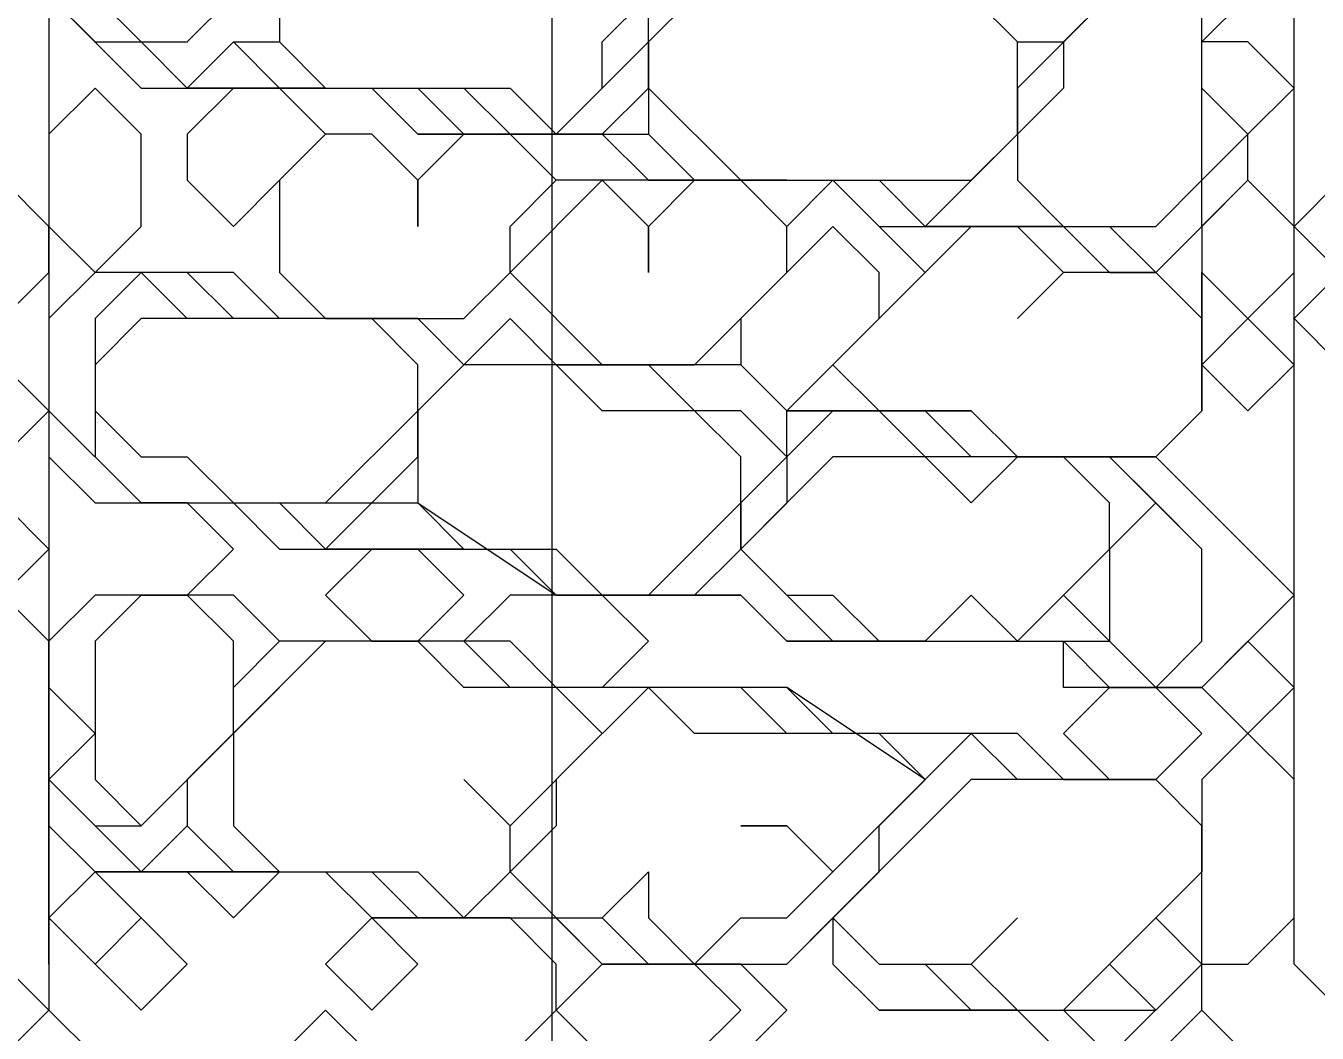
# Model space of a CAD drawing. Extents: x 46 to 224, y 52 to 151.
# Drawn here: x 163.21 to 179.87, y 86.04 to 99.05 of the extents above; entities that cross this region are included whole.
import ezdxf

# ---------------------------------------------------------------- set-up
doc = ezdxf.new("R2010")
doc.units = 0
doc.layers.add('OUTLINE', color=1, linetype='CONTINUOUS')

msp = doc.modelspace()

# ---------------------------------------------------------------- linework, layer by layer
for p, q in [((179.577, 86.9326), (179.577, 129.7897)), ((179.577, 86.9326), (179.577, 129.7897)), ((163.5056, 104.7897), (163.5056, 86.9326)), ((163.5056, 104.7897), (163.5056, 86.9326)), ((163.5056, 103.004), (163.5056, 86.3373)), ((166.4818, 100.623), (166.4818, 98.8373)), ((165.2913, 98.8373), (166.4818, 100.0278)), ((165.2913, 98.8373), (166.4818, 100.0278)), ((166.4818, 100.0278), (166.4818, 98.8373)), ((170.6484, 98.8373), (171.8389, 100.0278)), ((177.7913, 100.0278), (176.0056, 98.2421)), ((177.7913, 100.0278), (176.6008, 98.8373)), ((178.3865, 96.4564), (178.3865, 100.0278)), ((178.3865, 97.0516), (178.3865, 100.0278)), ((163.5056, 99.4326), (164.1008, 98.8373)), ((163.5056, 99.4326), (164.696, 98.2421)), ((163.5056, 99.4326), (164.1008, 98.8373)), ((163.5056, 99.4326), (164.696, 98.2421)), ((164.1008, 99.4326), (164.696, 98.8373)), ((164.1008, 99.4326), (164.696, 98.8373)), ((171.2437, 98.8373), (171.2437, 99.4326)), ((171.8389, 99.4326), (171.2437, 98.8373)), ((171.8389, 99.4326), (171.2437, 98.8373)), ((176.0056, 98.8373), (175.4103, 99.4326)), ((175.4103, 99.4326), (176.0056, 98.8373)), ((176.0056, 98.2421), (177.196, 99.4326)), ((176.6008, 98.8373), (177.196, 99.4326)), ((178.3865, 98.8373), (178.9818, 99.4326)), ((178.3865, 98.8373), (178.9818, 99.4326)), ((178.3865, 98.8373), (178.3865, 99.4326)), ((178.3865, 98.8373), (178.3865, 99.4326)), ((178.3865, 98.8373), (178.9818, 99.4326)), ((164.1008, 98.8373), (164.696, 98.8373)), ((164.1008, 98.8373), (164.696, 98.8373)), ((164.696, 98.8373), (165.2913, 98.2421)), ((164.696, 98.8373), (165.2913, 98.2421)), ((164.696, 98.8373), (165.2913, 98.8373)), ((164.696, 98.8373), (165.2913, 98.8373)), ((165.2913, 98.2421), (165.8865, 98.8373)), ((165.2913, 98.2421), (165.8865, 98.8373)), ((165.2913, 98.2421), (165.8865, 98.8373)), ((165.2913, 98.2421), (165.8865, 98.8373)), ((165.8865, 98.8373), (166.4818, 98.2421)), ((165.8865, 98.8373), (166.4818, 98.2421)), ((165.8865, 98.8373), (166.4818, 98.8373)), ((165.8865, 98.8373), (166.4818, 98.2421)), ((166.4818, 98.8373), (167.077, 98.2421)), ((166.4818, 98.8373), (167.077, 98.2421)), ((166.4818, 98.8373), (167.077, 98.2421)), ((170.0532, 97.6468), (171.2437, 98.8373)), ((170.6484, 98.2421), (170.6484, 98.8373)), ((171.2437, 98.2421), (171.2437, 98.8373)), ((171.2437, 98.8373), (171.2437, 97.6468)), ((171.2437, 98.8373), (171.2437, 98.2421)), ((171.2437, 98.8373), (171.2437, 98.2421)), ((176.0056, 97.6468), (176.0056, 98.8373)), ((176.0056, 98.8373), (176.6008, 98.8373)), ((176.6008, 98.8373), (176.6008, 98.2421)), ((178.9818, 98.8373), (178.3865, 98.8373)), ((178.3865, 98.2421), (178.3865, 98.8373)), ((178.3865, 97.0516), (178.3865, 98.8373)), ((178.3865, 97.0516), (178.3865, 98.8373)), ((178.3865, 98.2421), (178.3865, 98.8373)), ((179.577, 98.2421), (178.9818, 98.8373)), ((164.1008, 98.2421), (163.5056, 97.6468)), ((164.1008, 98.2421), (163.5056, 97.6468)), ((164.696, 97.6468), (164.1008, 98.2421)), ((164.696, 97.6468), (164.1008, 98.2421)), ((164.696, 98.2421), (165.2913, 98.2421)), ((164.696, 98.2421), (165.2913, 98.2421)), ((165.2913, 98.2421), (166.4818, 98.2421)), ((165.8865, 98.2421), (165.2913, 98.2421)), ((165.2913, 98.2421), (167.077, 98.2421)), ((165.8865, 98.2421), (165.2913, 98.2421)), ((165.8865, 98.2421), (165.2913, 97.6468)), ((165.8865, 98.2421), (165.2913, 97.6468)), ((166.4818, 98.2421), (165.8865, 98.2421)), ((167.077, 98.2421), (165.8865, 98.2421)), ((166.4818, 98.2421), (165.8865, 98.2421)), ((166.4818, 98.2421), (165.8865, 98.2421)), ((166.4818, 98.2421), (168.2675, 98.2421)), ((166.4818, 98.2421), (167.6722, 98.2421)), ((167.077, 97.6468), (166.4818, 98.2421)), ((166.4818, 98.2421), (167.6722, 98.2421)), ((167.077, 97.6468), (166.4818, 98.2421)), ((167.077, 98.2421), (168.2675, 98.2421)), ((167.077, 98.2421), (168.8627, 98.2421)), ((167.077, 98.2421), (169.4579, 98.2421)), ((167.6722, 98.2421), (168.2675, 97.6468)), ((167.6722, 98.2421), (168.2675, 97.6468)), ((168.2675, 98.2421), (168.8627, 97.6468)), ((168.2675, 98.2421), (168.8627, 97.6468)), ((168.8627, 98.2421), (169.4579, 97.6468)), ((169.4579, 98.2421), (170.0532, 97.6468)), ((170.0532, 97.6468), (170.6484, 98.2421)), ((170.6484, 97.6468), (171.2437, 98.2421)), ((171.2437, 98.2421), (172.4341, 97.0516)), ((171.2437, 98.2421), (172.4341, 97.0516)), ((176.0056, 97.6468), (176.0056, 98.2421)), ((176.0056, 98.2421), (176.0056, 97.0516)), ((176.6008, 98.2421), (176.0056, 97.6468)), ((178.9818, 97.6468), (178.3865, 98.2421)), ((178.9818, 97.6468), (178.3865, 98.2421)), ((178.9818, 97.6468), (179.577, 98.2421)), ((163.5056, 97.6468), (163.5056, 96.4564)), ((163.5056, 97.6468), (163.5056, 96.4564)), ((164.696, 97.0516), (164.696, 97.6468)), ((164.696, 97.0516), (164.696, 97.6468)), ((165.2913, 97.6468), (165.2913, 97.0516)), ((165.2913, 97.6468), (165.2913, 97.0516)), ((166.4818, 97.0516), (167.077, 97.6468)), ((167.077, 97.6468), (166.4818, 97.0516)), ((167.077, 97.6468), (166.4818, 97.0516)), ((166.4818, 97.0516), (167.077, 97.6468)), ((167.077, 97.6468), (166.4818, 97.0516)), ((167.077, 97.6468), (166.4818, 97.0516)), ((167.6722, 97.6468), (167.077, 97.6468)), ((167.6722, 97.6468), (167.077, 97.6468)), ((167.6722, 97.6468), (167.077, 97.6468)), ((167.6722, 97.6468), (167.077, 97.6468)), ((168.2675, 97.0516), (167.6722, 97.6468)), ((168.2675, 97.0516), (167.6722, 97.6468)), ((168.2675, 97.0516), (167.6722, 97.6468)), ((168.2675, 97.0516), (167.6722, 97.6468)), ((168.2675, 97.6468), (170.6484, 97.6468)), ((168.8627, 97.6468), (168.2675, 97.6468)), ((169.4579, 97.6468), (168.2675, 97.6468)), ((168.2675, 97.6468), (170.6484, 97.6468)), ((168.2675, 97.6468), (171.2437, 97.6468)), ((168.8627, 97.6468), (168.2675, 97.0516)), ((168.8627, 97.6468), (168.2675, 97.0516)), ((168.2675, 97.6468), (171.2437, 97.6468)), ((168.8627, 97.6468), (168.2675, 97.0516)), ((168.8627, 97.6468), (168.2675, 97.0516)), ((168.8627, 97.6468), (171.2437, 97.6468)), ((170.6484, 97.6468), (168.8627, 97.6468)), ((169.4579, 97.6468), (168.8627, 97.6468)), ((169.4579, 97.6468), (168.8627, 97.6468)), ((168.8627, 97.6468), (170.6484, 97.6468)), ((169.4579, 97.6468), (168.8627, 97.6468)), ((169.4579, 97.6468), (168.8627, 97.6468)), ((170.0532, 97.0516), (169.4579, 97.6468)), ((170.0532, 97.0516), (169.4579, 97.6468)), ((170.0532, 97.0516), (169.4579, 97.6468)), ((169.4579, 97.6468), (170.0532, 97.6468)), ((170.0532, 97.0516), (169.4579, 97.6468)), ((170.0532, 97.0516), (169.4579, 97.6468)), ((170.6484, 97.6468), (171.2437, 97.0516)), ((171.2437, 97.6468), (171.8389, 97.0516)), ((171.2437, 97.6468), (171.8389, 97.0516)), ((171.2437, 97.6468), (171.8389, 97.0516)), ((171.2437, 97.6468), (171.8389, 97.0516)), ((174.8151, 96.4564), (176.0056, 97.6468)), ((175.4103, 97.0516), (176.0056, 97.6468)), ((175.4103, 97.0516), (176.0056, 97.6468)), ((175.4103, 97.0516), (176.0056, 97.6468)), ((176.0056, 97.6468), (176.0056, 97.0516)), ((176.0056, 97.6468), (176.0056, 97.0516)), ((176.0056, 97.6468), (176.0056, 97.0516)), ((178.3865, 97.0516), (178.9818, 97.6468)), ((178.3865, 97.0516), (178.9818, 97.6468)), ((178.9818, 97.0516), (178.9818, 97.6468)), ((163.5056, 96.4564), (162.9103, 97.0516)), ((163.5056, 96.4564), (162.9103, 97.0516)), ((164.696, 96.4564), (164.696, 97.0516)), ((164.696, 96.4564), (164.696, 97.0516)), ((165.2913, 97.0516), (165.8865, 96.4564)), ((165.2913, 97.0516), (165.8865, 96.4564)), ((165.8865, 96.4564), (166.4818, 97.0516)), ((165.8865, 96.4564), (166.4818, 97.0516)), ((166.4818, 97.0516), (166.4818, 95.8611)), ((166.4818, 97.0516), (166.4818, 95.8611)), ((166.4818, 97.0516), (166.4818, 95.8611)), ((166.4818, 97.0516), (166.4818, 95.8611)), ((168.2675, 96.4564), (168.2675, 97.0516)), ((168.2675, 97.0516), (168.2675, 96.4564)), ((168.2675, 96.4564), (168.2675, 97.0516)), ((168.2675, 97.0516), (168.2675, 96.4564)), ((169.4579, 96.4564), (170.0532, 97.0516)), ((169.4579, 96.4564), (170.0532, 97.0516)), ((170.6484, 97.0516), (169.4579, 95.8611)), ((170.6484, 97.0516), (169.4579, 95.8611)), ((169.4579, 96.4564), (170.0532, 97.0516)), ((169.4579, 96.4564), (170.0532, 97.0516)), ((170.6484, 97.0516), (169.4579, 95.8611)), ((170.6484, 97.0516), (169.4579, 95.8611)), ((172.4341, 97.0516), (170.0532, 97.0516)), ((171.2437, 96.4564), (170.6484, 97.0516)), ((171.2437, 96.4564), (170.6484, 97.0516)), ((171.2437, 96.4564), (170.6484, 97.0516)), ((171.2437, 96.4564), (170.6484, 97.0516)), ((171.2437, 97.0516), (173.6246, 97.0516)), ((171.8389, 97.0516), (171.2437, 96.4564)), ((171.8389, 97.0516), (171.2437, 96.4564)), ((171.8389, 97.0516), (171.2437, 96.4564)), ((171.8389, 97.0516), (171.2437, 96.4564)), ((171.8389, 97.0516), (174.2198, 97.0516)), ((171.8389, 97.0516), (173.0294, 97.0516)), ((172.4341, 97.0516), (171.8389, 97.0516)), ((171.8389, 97.0516), (174.2198, 97.0516)), ((172.4341, 97.0516), (171.8389, 97.0516)), ((172.4341, 97.0516), (171.8389, 97.0516)), ((171.8389, 97.0516), (175.4103, 97.0516)), ((171.8389, 97.0516), (174.2198, 97.0516)), ((172.4341, 97.0516), (171.8389, 97.0516)), ((172.4341, 97.0516), (171.8389, 97.0516)), ((173.0294, 97.0516), (172.4341, 97.0516)), ((173.0294, 96.4564), (172.4341, 97.0516)), ((173.0294, 96.4564), (172.4341, 97.0516)), ((173.0294, 96.4564), (172.4341, 97.0516)), ((172.4341, 97.0516), (175.4103, 97.0516)), ((172.4341, 97.0516), (175.4103, 97.0516)), ((173.0294, 96.4564), (172.4341, 97.0516)), ((173.0294, 96.4564), (172.4341, 97.0516)), ((173.6246, 97.0516), (173.0294, 96.4564)), ((174.8151, 95.8611), (173.6246, 97.0516)), ((173.6246, 97.0516), (174.2198, 96.4564)), ((174.2198, 97.0516), (174.8151, 96.4564)), ((174.2198, 97.0516), (174.8151, 96.4564)), ((174.2198, 97.0516), (174.8151, 96.4564)), ((176.0056, 97.0516), (176.6008, 96.4564)), ((176.0056, 97.0516), (176.6008, 96.4564)), ((176.0056, 97.0516), (176.6008, 96.4564)), ((176.0056, 97.0516), (176.6008, 96.4564)), ((177.7913, 95.8611), (178.9818, 97.0516)), ((177.7913, 96.4564), (178.3865, 97.0516)), ((177.7913, 96.4564), (178.3865, 97.0516)), ((177.7913, 96.4564), (178.3865, 97.0516)), ((178.9818, 97.0516), (178.3865, 96.4564)), ((178.3865, 96.4564), (178.3865, 97.0516)), ((178.3865, 96.4564), (178.3865, 97.0516)), ((179.577, 96.4564), (178.9818, 97.0516)), ((180.1722, 97.0516), (179.577, 96.4564)), ((163.5056, 95.8611), (163.5056, 96.4564)), ((163.5056, 95.8611), (163.5056, 96.4564)), ((163.5056, 96.4564), (164.1008, 95.8611)), ((163.5056, 96.4564), (164.1008, 95.8611)), ((164.1008, 95.8611), (164.696, 96.4564)), ((164.1008, 95.8611), (164.696, 96.4564)), ((169.4579, 95.8611), (169.4579, 96.4564)), ((169.4579, 95.8611), (169.4579, 96.4564)), ((169.4579, 95.8611), (169.4579, 96.4564)), ((169.4579, 95.8611), (169.4579, 96.4564)), ((171.2437, 95.8611), (171.2437, 96.4564)), ((171.2437, 96.4564), (171.2437, 95.8611)), ((171.2437, 95.8611), (171.2437, 96.4564)), ((171.2437, 96.4564), (171.2437, 95.8611)), ((173.6246, 96.4564), (172.4341, 95.2659)), ((173.6246, 96.4564), (172.4341, 95.2659)), ((173.0294, 95.8611), (173.0294, 96.4564)), ((173.0294, 95.8611), (173.0294, 96.4564)), ((173.0294, 95.8611), (173.0294, 96.4564)), ((173.0294, 95.8611), (173.0294, 96.4564)), ((174.2198, 95.8611), (173.6246, 96.4564)), ((175.4103, 96.4564), (173.6246, 94.6707)), ((175.4103, 96.4564), (173.6246, 94.6707)), ((174.2198, 95.8611), (173.6246, 96.4564)), ((175.4103, 96.4564), (173.6246, 94.6707)), ((175.4103, 96.4564), (173.6246, 94.6707)), ((174.2198, 96.4564), (176.6008, 96.4564)), ((174.8151, 96.4564), (176.6008, 96.4564)), ((175.4103, 96.4564), (174.8151, 96.4564)), ((175.4103, 96.4564), (174.8151, 95.8611)), ((174.8151, 96.4564), (177.196, 96.4564)), ((174.8151, 96.4564), (177.196, 96.4564)), ((176.6008, 96.4564), (175.4103, 96.4564)), ((176.6008, 96.4564), (175.4103, 96.4564)), ((176.0056, 96.4564), (175.4103, 96.4564)), ((176.0056, 96.4564), (175.4103, 96.4564)), ((176.0056, 96.4564), (175.4103, 96.4564)), ((176.0056, 96.4564), (175.4103, 96.4564)), ((176.6008, 95.8611), (176.0056, 96.4564)), ((176.6008, 95.8611), (176.0056, 96.4564)), ((176.6008, 95.8611), (176.0056, 96.4564)), ((176.6008, 95.8611), (176.0056, 96.4564)), ((176.6008, 96.4564), (177.196, 96.4564)), ((177.196, 95.8611), (176.6008, 96.4564)), ((176.6008, 96.4564), (177.196, 95.8611)), ((176.6008, 96.4564), (177.7913, 96.4564)), ((176.6008, 96.4564), (177.7913, 96.4564)), ((176.6008, 96.4564), (177.7913, 96.4564)), ((177.196, 96.4564), (177.7913, 95.8611)), ((177.196, 96.4564), (177.7913, 95.8611)), ((177.196, 96.4564), (177.7913, 95.8611)), ((177.7913, 95.8611), (178.3865, 96.4564)), ((177.7913, 95.8611), (178.3865, 96.4564)), ((177.7913, 95.8611), (178.3865, 96.4564)), ((178.3865, 96.4564), (178.3865, 95.8611)), ((179.577, 96.4564), (180.1722, 95.8611)), ((179.577, 95.8611), (179.577, 96.4564)), ((162.9103, 95.2659), (163.5056, 95.8611)), ((162.9103, 95.2659), (163.5056, 95.8611)), ((164.1008, 95.8611), (163.5056, 95.2659)), ((164.1008, 95.8611), (163.5056, 95.2659)), ((164.1008, 95.8611), (163.5056, 95.2659)), ((164.1008, 95.8611), (163.5056, 95.2659)), ((165.2913, 95.8611), (164.1008, 95.8611)), ((165.8865, 95.8611), (164.1008, 95.8611)), ((165.2913, 95.8611), (164.1008, 95.8611)), ((164.696, 95.8611), (164.1008, 95.2659)), ((165.8865, 95.8611), (164.1008, 95.8611)), ((165.2913, 95.2659), (164.696, 95.8611)), ((165.8865, 95.2659), (165.2913, 95.8611)), ((165.8865, 95.2659), (165.2913, 95.8611)), ((166.4818, 95.2659), (165.8865, 95.8611)), ((166.4818, 95.2659), (165.8865, 95.8611)), ((166.4818, 95.8611), (167.077, 95.2659)), ((166.4818, 95.8611), (167.077, 95.2659)), ((166.4818, 95.8611), (167.077, 95.2659)), ((166.4818, 95.8611), (167.077, 95.2659)), ((168.8627, 95.2659), (169.4579, 95.8611)), ((168.8627, 95.2659), (169.4579, 95.8611)), ((168.8627, 95.2659), (169.4579, 95.8611)), ((168.8627, 95.2659), (169.4579, 95.8611)), ((169.4579, 95.8611), (170.6484, 94.6707)), ((169.4579, 95.8611), (170.6484, 94.6707)), ((169.4579, 95.8611), (170.6484, 94.6707)), ((169.4579, 95.8611), (170.6484, 94.6707)), ((171.8389, 94.6707), (173.0294, 95.8611)), ((171.8389, 94.6707), (173.0294, 95.8611)), ((171.8389, 94.6707), (173.0294, 95.8611)), ((171.8389, 94.6707), (173.0294, 95.8611)), ((174.2198, 95.2659), (174.2198, 95.8611)), ((174.2198, 95.2659), (174.2198, 95.8611)), ((176.0056, 95.2659), (176.6008, 95.8611)), ((176.6008, 95.8611), (176.0056, 95.2659)), ((176.0056, 95.2659), (176.6008, 95.8611)), ((176.6008, 95.8611), (176.0056, 95.2659)), ((177.196, 95.8611), (176.6008, 95.8611)), ((177.7913, 95.8611), (176.6008, 95.8611)), ((177.196, 95.8611), (176.6008, 95.8611)), ((177.7913, 95.8611), (176.6008, 95.8611)), ((177.7913, 95.8611), (177.196, 95.8611)), ((177.196, 95.8611), (177.7913, 95.8611)), ((177.7913, 95.8611), (177.196, 95.8611)), ((177.7913, 95.8611), (177.196, 95.8611)), ((178.3865, 95.2659), (177.7913, 95.8611)), ((178.3865, 95.2659), (177.7913, 95.8611)), ((178.3865, 95.2659), (177.7913, 95.8611)), ((178.3865, 95.2659), (177.7913, 95.8611)), ((178.3865, 95.2659), (177.7913, 95.8611)), ((178.3865, 95.8611), (178.3865, 94.0754)), ((178.3865, 95.2659), (178.3865, 95.8611)), ((178.3865, 95.8611), (178.9818, 95.2659)), ((178.9818, 95.2659), (179.577, 95.8611)), ((180.1722, 95.8611), (179.577, 95.2659)), ((163.5056, 95.2659), (163.5056, 93.4802)), ((163.5056, 95.2659), (163.5056, 88.7183)), ((163.5056, 95.2659), (163.5056, 94.0754)), ((163.5056, 95.2659), (163.5056, 88.7183)), ((164.1008, 95.2659), (164.1008, 93.4802)), ((164.696, 95.2659), (164.1008, 94.6707)), ((167.6722, 95.2659), (164.696, 95.2659)), ((165.8865, 95.2659), (165.2913, 95.2659)), ((166.4818, 95.2659), (165.8865, 95.2659)), ((166.4818, 95.2659), (165.8865, 95.2659)), ((167.6722, 95.2659), (165.8865, 95.2659)), ((168.2675, 95.2659), (166.4818, 95.2659)), ((167.077, 95.2659), (166.4818, 95.2659)), ((168.2675, 95.2659), (166.4818, 95.2659)), ((167.077, 95.2659), (166.4818, 95.2659)), ((167.077, 95.2659), (168.8627, 95.2659)), ((167.077, 95.2659), (168.8627, 95.2659)), ((168.2675, 95.2659), (167.077, 95.2659)), ((167.077, 95.2659), (168.8627, 95.2659)), ((167.077, 95.2659), (168.8627, 95.2659)), ((168.2675, 95.2659), (167.077, 95.2659)), ((168.2675, 94.6707), (167.6722, 95.2659)), ((168.2675, 94.6707), (167.6722, 95.2659)), ((168.8627, 94.6707), (168.2675, 95.2659)), ((168.8627, 94.6707), (168.2675, 95.2659)), ((168.8627, 94.6707), (168.2675, 95.2659)), ((168.8627, 94.6707), (168.2675, 95.2659)), ((169.4579, 95.2659), (168.8627, 94.6707)), ((169.4579, 95.2659), (168.8627, 94.6707)), ((170.0532, 94.6707), (169.4579, 95.2659)), ((170.0532, 94.6707), (169.4579, 95.2659)), ((172.4341, 95.2659), (172.4341, 94.6707)), ((172.4341, 95.2659), (172.4341, 94.6707)), ((173.0294, 94.0754), (174.2198, 95.2659)), ((173.0294, 94.0754), (174.2198, 95.2659)), ((178.3865, 94.0754), (178.3865, 95.2659)), ((178.3865, 94.0754), (178.3865, 95.2659)), ((178.9818, 95.2659), (178.3865, 94.6707)), ((178.3865, 94.0754), (178.3865, 95.2659)), ((178.3865, 94.0754), (178.3865, 95.2659)), ((178.3865, 94.0754), (178.3865, 95.2659)), ((178.3865, 94.0754), (178.3865, 95.2659)), ((179.577, 94.6707), (178.9818, 95.2659)), ((179.577, 95.2659), (180.1722, 94.6707)), ((163.5056, 94.0754), (162.9103, 94.6707)), ((163.5056, 94.0754), (162.9103, 94.6707)), ((164.1008, 94.6707), (164.1008, 94.0754)), ((168.2675, 94.0754), (168.8627, 94.6707)), ((168.8627, 94.6707), (168.2675, 94.0754)), ((168.2675, 93.4802), (168.2675, 94.6707)), ((168.8627, 94.6707), (168.2675, 94.0754)), ((168.2675, 94.0754), (168.2675, 94.6707)), ((168.8627, 94.6707), (168.2675, 94.0754)), ((172.4341, 94.6707), (168.8627, 94.6707)), ((172.4341, 94.6707), (168.8627, 94.6707)), ((171.2437, 94.6707), (168.8627, 94.6707)), ((170.0532, 94.6707), (168.8627, 94.6707)), ((170.0532, 94.6707), (171.2437, 94.6707)), ((170.6484, 94.6707), (170.0532, 94.6707)), ((172.4341, 94.6707), (170.0532, 94.6707)), ((170.6484, 94.0754), (170.0532, 94.6707)), ((172.4341, 94.6707), (170.0532, 94.6707)), ((171.2437, 94.6707), (170.6484, 94.6707)), ((170.6484, 94.6707), (171.8389, 94.6707)), ((170.6484, 94.6707), (171.8389, 94.6707)), ((170.6484, 94.6707), (171.8389, 94.6707)), ((170.6484, 94.6707), (171.8389, 94.6707)), ((171.8389, 94.0754), (171.2437, 94.6707)), ((173.0294, 94.0754), (172.4341, 94.6707)), ((172.4341, 94.6707), (173.0294, 94.0754)), ((173.0294, 94.0754), (172.4341, 94.6707)), ((173.0294, 94.0754), (172.4341, 94.6707)), ((172.4341, 94.6707), (173.0294, 94.0754)), ((173.0294, 94.0754), (172.4341, 94.6707)), ((173.6246, 94.6707), (174.2198, 94.0754)), ((173.6246, 94.6707), (174.2198, 94.0754)), ((173.6246, 94.6707), (174.2198, 94.0754)), ((173.6246, 94.6707), (174.2198, 94.0754)), ((178.3865, 94.6707), (178.9818, 94.0754)), ((178.9818, 94.0754), (179.577, 94.6707)), ((162.9103, 93.4802), (163.5056, 94.0754)), ((162.9103, 93.4802), (163.5056, 94.0754)), ((163.5056, 94.0754), (164.696, 92.8849)), ((164.1008, 94.0754), (164.696, 93.4802)), ((167.077, 92.8849), (168.2675, 94.0754)), ((168.2675, 93.4802), (168.2675, 94.0754)), ((168.2675, 94.0754), (168.2675, 92.8849)), ((168.2675, 94.0754), (168.2675, 92.8849)), ((168.2675, 94.0754), (168.2675, 92.8849)), ((171.2437, 94.0754), (170.6484, 94.0754)), ((171.8389, 94.0754), (171.2437, 94.0754)), ((172.4341, 94.0754), (171.8389, 94.0754)), ((172.4341, 93.4802), (171.8389, 94.0754)), ((173.6246, 94.0754), (172.4341, 92.8849)), ((173.0294, 93.4802), (172.4341, 94.0754)), ((175.4103, 94.0754), (173.0294, 94.0754)), ((173.0294, 94.0754), (175.4103, 94.0754)), ((173.6246, 94.0754), (173.0294, 94.0754)), ((175.4103, 94.0754), (173.0294, 94.0754)), ((173.0294, 93.4802), (173.0294, 94.0754)), ((173.6246, 94.0754), (173.0294, 93.4802)), ((175.4103, 94.0754), (173.0294, 94.0754)), ((175.4103, 94.0754), (173.6246, 94.0754)), ((174.8151, 94.0754), (173.6246, 94.0754)), ((174.2198, 94.0754), (173.6246, 94.0754)), ((174.2198, 94.0754), (175.4103, 94.0754)), ((174.2198, 94.0754), (175.4103, 94.0754)), ((174.8151, 93.4802), (174.2198, 94.0754)), ((174.2198, 94.0754), (175.4103, 94.0754)), ((174.2198, 94.0754), (175.4103, 94.0754)), ((175.4103, 93.4802), (174.8151, 94.0754)), ((176.0056, 93.4802), (175.4103, 94.0754)), ((175.4103, 94.0754), (176.0056, 93.4802)), ((176.0056, 93.4802), (175.4103, 94.0754)), ((175.4103, 94.0754), (176.0056, 93.4802)), ((175.4103, 94.0754), (176.0056, 93.4802)), ((176.0056, 93.4802), (175.4103, 94.0754)), ((175.4103, 94.0754), (176.0056, 93.4802)), ((177.7913, 93.4802), (178.3865, 94.0754)), ((177.7913, 93.4802), (178.3865, 94.0754)), ((177.7913, 93.4802), (178.3865, 94.0754)), ((177.7913, 93.4802), (178.3865, 94.0754)), ((177.7913, 93.4802), (178.3865, 94.0754)), ((163.5056, 93.4802), (164.1008, 92.8849)), ((164.1008, 93.4802), (164.696, 92.8849)), ((164.696, 93.4802), (165.2913, 93.4802)), ((165.2913, 93.4802), (165.8865, 92.8849)), ((167.077, 92.2897), (168.2675, 93.4802)), ((167.6722, 92.8849), (168.2675, 93.4802)), ((172.4341, 92.8849), (173.0294, 93.4802)), ((172.4341, 92.8849), (173.0294, 93.4802)), ((172.4341, 92.8849), (172.4341, 93.4802)), ((173.6246, 93.4802), (172.4341, 92.2897)), ((173.0294, 93.4802), (173.0294, 92.8849)), ((174.8151, 93.4802), (173.6246, 93.4802)), ((175.4103, 93.4802), (174.8151, 93.4802)), ((175.4103, 92.8849), (174.8151, 93.4802)), ((176.0056, 93.4802), (175.4103, 93.4802)), ((176.6008, 93.4802), (175.4103, 93.4802)), ((176.0056, 93.4802), (175.4103, 92.8849)), ((177.196, 93.4802), (176.0056, 93.4802)), ((176.0056, 93.4802), (177.7913, 93.4802)), ((177.196, 93.4802), (176.0056, 93.4802)), ((176.0056, 93.4802), (177.7913, 93.4802)), ((177.196, 93.4802), (176.0056, 93.4802)), ((176.6008, 93.4802), (176.0056, 93.4802)), ((176.0056, 93.4802), (177.7913, 93.4802)), ((177.196, 93.4802), (176.0056, 93.4802)), ((176.0056, 93.4802), (177.7913, 93.4802)), ((177.7913, 93.4802), (176.6008, 93.4802)), ((176.6008, 93.4802), (177.7913, 93.4802)), ((177.196, 92.8849), (176.6008, 93.4802)), ((177.196, 92.8849), (176.6008, 93.4802)), ((177.7913, 92.8849), (177.196, 93.4802)), ((178.3865, 92.2897), (177.196, 93.4802)), ((177.7913, 92.8849), (177.196, 93.4802)), ((178.3865, 92.2897), (177.196, 93.4802)), ((179.577, 91.6945), (177.7913, 93.4802)), ((163.5056, 92.2897), (162.9103, 92.8849)), ((163.5056, 92.2897), (162.9103, 92.8849)), ((164.1008, 92.8849), (166.4818, 92.8849)), ((165.2913, 92.8849), (164.696, 92.8849)), ((164.696, 92.8849), (165.8865, 92.8849)), ((164.696, 92.8849), (166.4818, 92.8849)), ((164.696, 92.8849), (167.6722, 92.8849)), ((165.2913, 92.8849), (164.696, 92.8849)), ((164.696, 92.8849), (165.8865, 92.8849)), ((165.8865, 92.2897), (165.2913, 92.8849)), ((165.8865, 92.2897), (165.2913, 92.8849)), ((165.8865, 92.8849), (166.4818, 92.2897)), ((165.8865, 92.8849), (167.077, 92.8849)), ((165.8865, 92.8849), (166.4818, 92.2897)), ((166.4818, 92.8849), (167.077, 92.2897)), ((166.4818, 92.8849), (167.077, 92.2897)), ((167.077, 92.2897), (167.6722, 92.8849)), ((167.6722, 92.8849), (168.2675, 92.8849)), ((168.2675, 92.8849), (170.0532, 91.6945)), ((168.2675, 92.8849), (168.8627, 92.2897)), ((168.2675, 92.8849), (168.8627, 92.2897)), ((168.2675, 92.8849), (168.8627, 92.2897)), ((171.2437, 91.6945), (172.4341, 92.8849)), ((172.4341, 92.2897), (172.4341, 92.8849)), ((172.4341, 92.8849), (172.4341, 92.2897)), ((172.4341, 92.2897), (172.4341, 92.8849)), ((173.0294, 92.8849), (172.4341, 92.2897)), ((176.0056, 91.0992), (177.7913, 92.8849)), ((177.7913, 92.8849), (176.6008, 91.6945)), ((177.7913, 92.8849), (177.196, 92.2897)), ((177.196, 92.2897), (177.7913, 92.8849)), ((177.196, 92.2897), (177.196, 92.8849)), ((177.7913, 92.8849), (177.196, 92.2897)), ((177.196, 92.2897), (177.196, 92.8849)), ((177.7913, 92.8849), (177.196, 92.2897)), ((178.3865, 92.2897), (177.7913, 92.8849)), ((178.3865, 92.2897), (177.7913, 92.8849)), ((178.3865, 92.2897), (177.7913, 92.8849)), ((178.3865, 92.2897), (177.7913, 92.8849)), ((162.9103, 91.6945), (163.5056, 92.2897)), ((162.9103, 91.6945), (163.5056, 92.2897)), ((165.2913, 91.6945), (165.8865, 92.2897)), ((165.2913, 91.6945), (165.8865, 92.2897)), ((166.4818, 92.2897), (169.4579, 92.2897)), ((166.4818, 92.2897), (169.4579, 92.2897)), ((167.077, 92.2897), (168.8627, 92.2897)), ((167.6722, 92.2897), (167.077, 92.2897)), ((167.6722, 92.2897), (167.077, 91.6945)), ((167.6722, 92.2897), (167.077, 91.6945)), ((168.8627, 92.2897), (167.6722, 92.2897)), ((168.2675, 92.2897), (167.6722, 92.2897)), ((168.2675, 92.2897), (167.6722, 92.2897)), ((168.8627, 91.6945), (168.2675, 92.2897)), ((168.8627, 91.6945), (168.2675, 92.2897)), ((168.8627, 92.2897), (170.0532, 92.2897)), ((168.8627, 92.2897), (170.0532, 92.2897)), ((168.8627, 92.2897), (170.0532, 92.2897)), ((169.4579, 92.2897), (170.0532, 91.6945)), ((169.4579, 92.2897), (170.0532, 91.6945)), ((170.0532, 92.2897), (170.6484, 91.6945)), ((170.0532, 92.2897), (170.6484, 91.6945)), ((170.0532, 92.2897), (170.6484, 91.6945)), ((171.8389, 91.6945), (172.4341, 92.2897)), ((171.8389, 91.6945), (172.4341, 92.2897)), ((171.8389, 91.6945), (172.4341, 92.2897)), ((172.4341, 92.2897), (173.6246, 91.0992)), ((172.4341, 92.2897), (173.6246, 91.0992)), ((172.4341, 92.2897), (173.0294, 91.6945)), ((172.4341, 92.2897), (173.0294, 91.6945)), ((176.0056, 91.0992), (177.196, 92.2897)), ((176.0056, 91.0992), (177.196, 92.2897)), ((177.196, 92.2897), (177.196, 91.0992)), ((177.196, 92.2897), (177.196, 91.0992)), ((178.3865, 91.0992), (178.3865, 92.2897)), ((178.3865, 91.0992), (178.3865, 92.2897)), ((178.3865, 91.6945), (178.3865, 92.2897)), ((178.3865, 91.6945), (178.3865, 92.2897)), ((178.3865, 91.6945), (178.3865, 92.2897)), ((178.3865, 91.0992), (178.3865, 92.2897)), ((163.5056, 91.0992), (162.9103, 91.6945)), ((163.5056, 91.0992), (162.9103, 91.6945)), ((164.1008, 91.6945), (163.5056, 91.0992)), ((164.1008, 91.6945), (163.5056, 91.0992)), ((164.1008, 91.6945), (163.5056, 91.0992)), ((165.8865, 91.6945), (164.1008, 91.6945)), ((165.8865, 91.6945), (164.1008, 91.6945)), ((165.8865, 91.6945), (164.1008, 91.6945)), ((164.696, 91.6945), (164.1008, 91.0992)), ((165.8865, 91.6945), (164.696, 91.6945)), ((164.696, 91.6945), (165.2913, 91.6945)), ((165.2913, 91.6945), (164.696, 91.6945)), ((165.8865, 91.6945), (164.696, 91.6945)), ((164.696, 91.6945), (165.2913, 91.6945)), ((165.8865, 91.0992), (165.2913, 91.6945)), ((166.4818, 91.0992), (165.8865, 91.6945)), ((166.4818, 91.0992), (165.8865, 91.6945)), ((166.4818, 91.0992), (165.8865, 91.6945)), ((166.4818, 91.0992), (165.8865, 91.6945)), ((166.4818, 91.0992), (165.8865, 91.6945)), ((167.077, 91.6945), (167.6722, 91.0992)), ((167.077, 91.6945), (167.6722, 91.0992)), ((168.2675, 91.0992), (168.8627, 91.6945)), ((168.2675, 91.0992), (168.8627, 91.6945)), ((169.4579, 91.6945), (168.8627, 91.0992)), ((169.4579, 91.6945), (168.8627, 91.0992)), ((170.6484, 91.6945), (169.4579, 91.6945)), ((170.6484, 91.6945), (169.4579, 91.6945)), ((170.0532, 91.6945), (171.8389, 91.6945)), ((170.0532, 91.6945), (172.4341, 91.6945)), ((170.6484, 91.6945), (170.0532, 91.6945)), ((170.0532, 91.6945), (172.4341, 91.6945)), ((170.0532, 91.6945), (172.4341, 91.6945)), ((170.6484, 91.6945), (172.4341, 91.6945)), ((171.2437, 91.6945), (170.6484, 91.6945)), ((172.4341, 91.6945), (170.6484, 91.6945)), ((171.2437, 91.0992), (170.6484, 91.6945)), ((170.6484, 91.6945), (171.8389, 91.6945)), ((170.6484, 91.6945), (171.8389, 91.6945)), ((170.6484, 91.6945), (171.2437, 91.6945)), ((171.2437, 91.0992), (170.6484, 91.6945)), ((172.4341, 91.6945), (171.2437, 91.6945)), ((172.4341, 91.6945), (173.0294, 91.0992)), ((173.0294, 91.0992), (172.4341, 91.6945)), ((172.4341, 91.6945), (173.0294, 91.0992)), ((172.4341, 91.6945), (173.0294, 91.0992)), ((173.0294, 91.6945), (173.6246, 91.6945)), ((173.0294, 91.6945), (173.6246, 91.6945)), ((173.6246, 91.6945), (174.2198, 91.0992)), ((173.6246, 91.6945), (174.2198, 91.0992)), ((174.8151, 91.0992), (175.4103, 91.6945)), ((175.4103, 91.6945), (176.0056, 91.0992)), ((176.6008, 91.6945), (177.7913, 90.504)), ((178.3865, 90.504), (179.577, 91.6945)), ((178.3865, 91.0992), (178.3865, 91.6945)), ((178.3865, 91.0992), (178.3865, 91.6945)), ((178.3865, 91.0992), (178.3865, 91.6945)), ((163.5056, 91.0992), (163.5056, 88.7183)), ((163.5056, 86.9326), (163.5056, 91.0992)), ((163.5056, 86.9326), (163.5056, 91.0992)), ((163.5056, 91.0992), (163.5056, 89.3135)), ((163.5056, 91.0992), (163.5056, 90.504)), ((164.1008, 91.0992), (164.1008, 89.3135)), ((167.077, 91.0992), (165.2913, 89.3135)), ((165.8865, 90.504), (166.4818, 91.0992)), ((165.8865, 90.504), (165.8865, 91.0992)), ((167.077, 91.0992), (165.8865, 89.9088)), ((167.077, 91.0992), (166.4818, 91.0992)), ((168.8627, 91.0992), (166.4818, 91.0992)), ((167.077, 91.0992), (166.4818, 91.0992)), ((168.8627, 91.0992), (166.4818, 91.0992)), ((169.4579, 91.0992), (167.077, 91.0992)), ((168.8627, 91.0992), (167.077, 91.0992)), ((168.2675, 91.0992), (167.077, 91.0992)), ((168.2675, 91.0992), (167.077, 91.0992)), ((167.6722, 91.0992), (168.2675, 91.0992)), ((167.6722, 91.0992), (168.2675, 91.0992)), ((168.8627, 90.504), (168.2675, 91.0992)), ((168.8627, 90.504), (168.2675, 91.0992)), ((169.4579, 90.504), (168.8627, 91.0992)), ((170.0532, 90.504), (169.4579, 91.0992)), ((170.6484, 90.504), (171.2437, 91.0992)), ((170.6484, 90.504), (171.2437, 91.0992)), ((173.0294, 91.0992), (174.8151, 91.0992)), ((174.8151, 91.0992), (173.0294, 91.0992)), ((173.0294, 91.0992), (176.6008, 91.0992)), ((173.0294, 91.0992), (176.6008, 91.0992)), ((173.6246, 91.0992), (177.196, 91.0992)), ((173.6246, 91.0992), (176.0056, 91.0992)), ((174.2198, 91.0992), (176.0056, 91.0992)), ((174.2198, 91.0992), (174.8151, 91.0992)), ((176.6008, 90.504), (176.6008, 91.0992)), ((176.6008, 91.0992), (177.196, 90.504)), ((176.6008, 91.0992), (177.196, 90.504)), ((176.6008, 91.0992), (177.196, 90.504)), ((177.196, 91.0992), (177.7913, 90.504)), ((177.196, 91.0992), (177.7913, 90.504)), ((177.196, 91.0992), (177.7913, 90.504)), ((177.7913, 90.504), (178.3865, 91.0992)), ((177.7913, 90.504), (178.3865, 91.0992)), ((177.7913, 90.504), (178.3865, 91.0992)), ((177.7913, 90.504), (178.3865, 91.0992)), ((177.7913, 90.504), (178.3865, 91.0992)), ((177.7913, 90.504), (178.3865, 91.0992)), ((178.9818, 91.0992), (178.3865, 90.504)), ((179.577, 90.504), (178.9818, 91.0992)), ((163.5056, 90.504), (164.1008, 89.9088)), ((165.8865, 89.9088), (165.8865, 90.504)), ((165.8865, 89.9088), (165.8865, 90.504)), ((169.4579, 90.504), (168.8627, 90.504)), ((169.4579, 90.504), (168.8627, 90.504)), ((170.0532, 90.504), (169.4579, 90.504)), ((170.0532, 90.504), (169.4579, 90.504)), ((170.0532, 90.504), (169.4579, 90.504)), ((173.0294, 90.504), (170.0532, 90.504)), ((171.2437, 90.504), (170.0532, 89.3135)), ((170.6484, 89.9088), (170.0532, 90.504)), ((170.6484, 89.9088), (170.0532, 90.504)), ((171.2437, 90.504), (170.0532, 89.3135)), ((170.6484, 89.9088), (170.0532, 90.504)), ((171.2437, 90.504), (170.0532, 89.3135)), ((173.0294, 90.504), (170.6484, 90.504)), ((173.0294, 90.504), (170.6484, 90.504)), ((172.4341, 90.504), (171.2437, 90.504)), ((171.8389, 89.9088), (171.2437, 90.504)), ((171.8389, 89.9088), (171.2437, 90.504)), ((173.0294, 89.9088), (172.4341, 90.504)), ((174.8151, 89.3135), (173.0294, 90.504)), ((173.6246, 89.9088), (173.0294, 90.504)), ((173.6246, 89.9088), (173.0294, 90.504)), ((177.7913, 90.504), (176.6008, 90.504)), ((177.196, 90.504), (176.6008, 89.9088)), ((177.196, 90.504), (176.6008, 89.9088)), ((177.196, 90.504), (178.3865, 90.504)), ((177.7913, 90.504), (177.196, 90.504)), ((177.196, 90.504), (178.3865, 90.504)), ((177.196, 90.504), (177.7913, 90.504)), ((177.7913, 90.504), (177.196, 90.504)), ((177.196, 90.504), (177.7913, 90.504)), ((177.7913, 90.504), (177.196, 90.504)), ((178.3865, 90.504), (177.7913, 90.504)), ((178.3865, 89.9088), (177.7913, 90.504)), ((178.3865, 89.9088), (177.7913, 90.504)), ((178.3865, 89.9088), (177.7913, 90.504)), ((178.3865, 90.504), (178.9818, 89.9088)), ((178.9818, 89.9088), (179.577, 90.504)), ((164.1008, 89.9088), (163.5056, 89.3135)), ((164.696, 88.7183), (165.8865, 89.9088)), ((164.696, 88.7183), (165.8865, 89.9088)), ((165.8865, 89.9088), (165.8865, 88.7183)), ((169.4579, 88.7183), (170.6484, 89.9088)), ((169.4579, 88.7183), (170.6484, 89.9088)), ((170.0532, 89.3135), (170.6484, 89.9088)), ((172.4341, 89.9088), (171.8389, 89.9088)), ((172.4341, 89.9088), (171.8389, 89.9088)), ((174.2198, 89.9088), (172.4341, 89.9088)), ((174.2198, 89.9088), (172.4341, 89.9088)), ((174.2198, 89.9088), (173.0294, 89.9088)), ((176.0056, 89.9088), (173.6246, 89.9088)), ((176.0056, 89.9088), (173.6246, 89.9088)), ((175.4103, 89.9088), (174.2198, 88.7183)), ((174.8151, 89.3135), (174.2198, 89.9088)), ((174.8151, 89.3135), (174.2198, 89.9088)), ((174.8151, 89.3135), (174.2198, 89.9088)), ((175.4103, 89.9088), (174.8151, 89.3135)), ((176.0056, 89.9088), (175.4103, 89.9088)), ((176.0056, 89.3135), (175.4103, 89.9088)), ((176.6008, 89.3135), (176.0056, 89.9088)), ((176.6008, 89.3135), (176.0056, 89.9088)), ((176.6008, 89.3135), (176.0056, 89.9088)), ((176.6008, 89.9088), (177.196, 89.3135)), ((176.6008, 89.9088), (177.196, 89.3135)), ((177.7913, 89.3135), (178.3865, 89.9088)), ((177.7913, 89.3135), (178.3865, 89.9088)), ((177.7913, 89.3135), (178.3865, 89.9088)), ((178.9818, 89.9088), (178.3865, 89.3135)), ((179.577, 89.3135), (178.9818, 89.9088)), ((163.5056, 89.3135), (164.696, 88.123)), ((163.5056, 89.3135), (164.1008, 88.7183)), ((164.1008, 89.3135), (164.696, 88.7183)), ((165.2913, 89.3135), (165.2913, 88.7183)), ((169.4579, 88.7183), (168.8627, 89.3135)), ((168.8627, 89.3135), (169.4579, 88.7183)), ((170.0532, 89.3135), (170.0532, 88.7183)), ((170.0532, 89.3135), (170.0532, 88.7183)), ((175.4103, 89.3135), (173.6246, 87.5278)), ((173.6246, 88.123), (174.8151, 89.3135)), ((175.4103, 89.3135), (173.6246, 87.5278)), ((174.2198, 88.7183), (174.8151, 89.3135)), ((174.2198, 88.7183), (174.8151, 89.3135)), ((177.7913, 89.3135), (175.4103, 89.3135)), ((177.7913, 89.3135), (175.4103, 89.3135)), ((177.7913, 89.3135), (176.0056, 89.3135)), ((177.7913, 89.3135), (176.6008, 89.3135)), ((177.7913, 89.3135), (176.6008, 89.3135)), ((176.6008, 89.3135), (177.7913, 89.3135)), ((177.7913, 89.3135), (176.6008, 89.3135)), ((177.7913, 89.3135), (176.6008, 89.3135)), ((177.196, 89.3135), (177.7913, 89.3135)), ((177.196, 89.3135), (177.7913, 89.3135)), ((178.3865, 88.7183), (177.7913, 89.3135)), ((178.3865, 88.7183), (177.7913, 89.3135)), ((178.3865, 88.7183), (177.7913, 89.3135)), ((178.3865, 88.7183), (177.7913, 89.3135)), ((178.3865, 88.7183), (177.7913, 89.3135)), ((178.3865, 88.7183), (177.7913, 89.3135)), ((178.3865, 88.7183), (177.7913, 89.3135)), ((178.3865, 89.3135), (178.3865, 88.123)), ((179.577, 87.5278), (179.577, 89.3135)), ((163.5056, 88.7183), (164.1008, 88.123)), ((163.5056, 88.7183), (164.1008, 88.123)), ((163.5056, 88.7183), (164.1008, 88.123)), ((164.1008, 88.7183), (164.696, 88.7183)), ((164.696, 88.123), (165.2913, 88.7183)), ((164.696, 88.123), (165.2913, 88.7183)), ((164.696, 88.123), (165.2913, 88.7183)), ((164.696, 88.123), (165.2913, 88.7183)), ((165.2913, 88.7183), (165.8865, 88.123)), ((165.2913, 88.7183), (165.8865, 88.123)), ((165.2913, 88.7183), (165.8865, 88.123)), ((165.2913, 88.7183), (165.8865, 88.123)), ((165.2913, 88.7183), (165.8865, 88.123)), ((165.8865, 88.7183), (166.4818, 88.123)), ((169.4579, 88.123), (169.4579, 88.7183)), ((170.0532, 88.7183), (169.4579, 88.123)), ((169.4579, 88.123), (169.4579, 88.7183)), ((170.0532, 88.7183), (169.4579, 88.123)), ((173.0294, 88.7183), (172.4341, 88.7183)), ((172.4341, 88.7183), (173.0294, 88.7183)), ((173.6246, 88.123), (173.0294, 88.7183)), ((173.0294, 88.7183), (173.6246, 88.123)), ((174.2198, 88.123), (174.2198, 88.7183)), ((178.3865, 86.9326), (178.3865, 88.7183)), ((178.3865, 88.123), (178.3865, 88.7183)), ((178.3865, 86.9326), (178.3865, 88.7183)), ((178.3865, 88.123), (178.3865, 88.7183)), ((178.3865, 88.123), (178.3865, 88.7183)), ((178.3865, 88.123), (178.3865, 88.7183)), ((178.3865, 86.9326), (178.3865, 88.7183)), ((164.1008, 88.123), (163.5056, 87.5278)), ((164.1008, 88.123), (163.5056, 87.5278)), ((164.1008, 88.123), (163.5056, 87.5278)), ((164.1008, 88.123), (164.696, 88.123)), ((164.696, 87.5278), (164.1008, 88.123)), ((164.1008, 88.123), (164.696, 88.123)), ((165.2913, 88.123), (164.1008, 88.123)), ((164.1008, 88.123), (164.696, 88.123)), ((165.2913, 88.123), (164.1008, 88.123)), ((164.696, 88.123), (166.4818, 88.123)), ((165.2913, 88.123), (164.696, 88.123)), ((166.4818, 88.123), (165.2913, 88.123)), ((165.8865, 87.5278), (165.2913, 88.123)), ((165.8865, 87.5278), (165.2913, 88.123)), ((165.8865, 88.123), (167.077, 88.123)), ((165.8865, 88.123), (166.4818, 88.123)), ((166.4818, 88.123), (165.8865, 87.5278)), ((165.8865, 88.123), (167.077, 88.123)), ((165.8865, 88.123), (167.6722, 88.123)), ((165.8865, 88.123), (166.4818, 88.123)), ((166.4818, 88.123), (165.8865, 87.5278)), ((166.4818, 88.123), (168.2675, 88.123)), ((167.077, 88.123), (167.6722, 87.5278)), ((167.077, 88.123), (167.6722, 87.5278)), ((167.6722, 88.123), (168.2675, 87.5278)), ((168.2675, 88.123), (168.8627, 87.5278)), ((168.8627, 87.5278), (169.4579, 88.123)), ((168.8627, 87.5278), (169.4579, 88.123)), ((168.8627, 87.5278), (169.4579, 88.123)), ((168.8627, 87.5278), (169.4579, 88.123)), ((169.4579, 88.123), (170.6484, 86.9326)), ((169.4579, 88.123), (170.0532, 87.5278)), ((169.4579, 88.123), (170.0532, 87.5278)), ((169.4579, 88.123), (170.0532, 87.5278)), ((170.6484, 87.5278), (171.2437, 88.123)), ((171.2437, 88.123), (171.2437, 87.5278)), ((173.0294, 86.9326), (174.2198, 88.123)), ((173.0294, 87.5278), (173.6246, 88.123)), ((176.6008, 86.3373), (178.3865, 88.123)), ((176.6008, 86.3373), (178.3865, 88.123)), ((176.6008, 86.3373), (178.3865, 88.123)), ((163.5056, 87.5278), (164.1008, 86.9326)), ((163.5056, 87.5278), (163.5056, 86.3373)), ((163.5056, 87.5278), (163.5056, 86.3373)), ((164.1008, 86.9326), (164.696, 87.5278)), ((164.696, 87.5278), (164.1008, 86.9326)), ((165.2913, 86.9326), (164.696, 87.5278)), ((167.6722, 87.5278), (167.077, 86.9326)), ((167.6722, 87.5278), (168.8627, 87.5278)), ((168.2675, 86.9326), (167.6722, 87.5278)), ((169.4579, 87.5278), (167.6722, 87.5278)), ((167.6722, 87.5278), (170.0532, 87.5278)), ((167.6722, 87.5278), (168.8627, 87.5278)), ((169.4579, 87.5278), (167.6722, 87.5278)), ((167.6722, 87.5278), (170.0532, 87.5278)), ((168.2675, 87.5278), (169.4579, 87.5278)), ((168.8627, 87.5278), (168.2675, 87.5278)), ((168.2675, 87.5278), (169.4579, 87.5278)), ((168.8627, 87.5278), (168.2675, 87.5278)), ((168.2675, 87.5278), (168.8627, 87.5278)), ((169.4579, 87.5278), (168.8627, 87.5278)), ((169.4579, 87.5278), (168.8627, 87.5278)), ((170.0532, 86.9326), (169.4579, 87.5278)), ((170.0532, 86.9326), (169.4579, 87.5278)), ((170.0532, 87.5278), (170.6484, 86.9326)), ((170.0532, 87.5278), (170.6484, 87.5278)), ((170.0532, 87.5278), (170.6484, 87.5278)), ((170.0532, 87.5278), (170.6484, 87.5278)), ((170.0532, 87.5278), (170.6484, 86.9326)), ((170.6484, 87.5278), (171.2437, 86.9326)), ((170.6484, 87.5278), (171.2437, 86.9326)), ((171.2437, 87.5278), (171.8389, 86.9326)), ((171.8389, 86.9326), (172.4341, 87.5278)), ((172.4341, 87.5278), (173.0294, 87.5278)), ((173.0294, 86.9326), (173.6246, 87.5278)), ((173.0294, 86.9326), (173.6246, 87.5278)), ((173.0294, 86.9326), (173.6246, 87.5278)), ((173.0294, 86.9326), (173.6246, 87.5278)), ((173.0294, 86.9326), (173.6246, 87.5278)), ((173.6246, 87.5278), (173.6246, 86.9326)), ((173.6246, 87.5278), (173.6246, 86.9326)), ((173.6246, 87.5278), (173.6246, 86.9326)), ((173.6246, 87.5278), (174.2198, 86.9326)), ((173.6246, 87.5278), (174.2198, 86.9326)), ((173.6246, 87.5278), (174.2198, 86.9326)), ((173.6246, 87.5278), (173.6246, 86.9326)), ((175.4103, 86.9326), (176.0056, 87.5278)), ((176.0056, 87.5278), (175.4103, 86.9326)), ((177.7913, 87.5278), (177.196, 86.9326)), ((177.7913, 87.5278), (177.196, 86.9326)), ((177.7913, 87.5278), (177.196, 86.9326)), ((178.3865, 86.9326), (177.7913, 87.5278)), ((178.3865, 86.9326), (177.7913, 87.5278)), ((178.3865, 86.9326), (177.7913, 87.5278)), ((178.9818, 86.9326), (179.577, 87.5278)), ((163.5056, 86.3373), (162.9103, 86.9326)), ((164.1008, 86.9326), (164.696, 86.3373)), ((164.696, 86.3373), (165.2913, 86.9326)), ((167.077, 86.9326), (167.6722, 86.3373)), ((167.6722, 86.3373), (168.2675, 86.9326)), ((170.0532, 86.3373), (170.0532, 86.9326)), ((170.6484, 86.9326), (170.0532, 86.3373)), ((170.0532, 86.3373), (170.0532, 86.9326)), ((170.6484, 86.9326), (170.0532, 86.3373)), ((170.6484, 86.9326), (173.0294, 86.9326)), ((170.6484, 86.9326), (173.0294, 86.9326)), ((171.8389, 86.9326), (170.6484, 86.9326)), ((170.6484, 86.9326), (173.0294, 86.9326)), ((171.8389, 86.9326), (170.6484, 86.9326)), ((172.4341, 86.9326), (171.2437, 86.9326)), ((171.2437, 86.9326), (173.0294, 86.9326)), ((171.2437, 86.9326), (173.0294, 86.9326)), ((171.2437, 86.9326), (173.0294, 86.9326)), ((172.4341, 86.3373), (171.8389, 86.9326)), ((172.4341, 86.3373), (171.8389, 86.9326)), ((173.0294, 86.3373), (172.4341, 86.9326)), ((173.6246, 86.9326), (174.2198, 86.3373)), ((173.6246, 86.9326), (174.2198, 86.3373)), ((173.6246, 86.9326), (174.2198, 86.3373)), ((173.6246, 86.9326), (174.2198, 86.3373)), ((174.2198, 86.9326), (174.8151, 86.9326)), ((174.2198, 86.9326), (174.8151, 86.9326)), ((174.2198, 86.9326), (175.4103, 86.9326)), ((174.8151, 86.9326), (175.4103, 86.3373)), ((174.8151, 86.9326), (175.4103, 86.3373)), ((175.4103, 86.9326), (176.0056, 86.3373)), ((177.196, 85.7421), (178.3865, 86.9326)), ((177.196, 86.9326), (177.7913, 86.3373)), ((177.196, 86.9326), (177.7913, 86.3373)), ((177.196, 86.9326), (177.7913, 86.3373)), ((177.196, 85.7421), (178.3865, 86.9326)), ((177.7913, 86.3373), (178.3865, 86.9326)), ((177.7913, 86.3373), (178.3865, 86.9326)), ((177.7913, 86.3373), (178.3865, 86.9326)), ((177.7913, 86.3373), (178.3865, 86.9326)), ((178.3865, 86.3373), (178.3865, 86.9326)), ((178.3865, 86.9326), (178.9818, 86.9326)), ((180.1722, 86.3373), (179.577, 86.9326)), ((180.1722, 86.3373), (179.577, 86.9326)), ((162.9103, 85.7421), (163.5056, 86.3373)), ((163.5056, 86.3373), (164.1008, 85.7421)), ((163.5056, 86.3373), (164.1008, 85.7421)), ((163.5056, 86.3373), (164.1008, 85.7421)), ((166.4818, 85.7421), (167.077, 86.3373)), ((166.4818, 85.7421), (167.077, 86.3373)), ((167.077, 86.3373), (167.6722, 85.7421)), ((167.077, 86.3373), (167.6722, 85.7421)), ((169.4579, 85.7421), (170.0532, 86.3373)), ((169.4579, 85.7421), (170.0532, 86.3373)), ((170.0532, 86.3373), (170.6484, 85.7421)), ((170.0532, 86.3373), (170.6484, 85.7421)), ((171.8389, 85.7421), (172.4341, 86.3373)), ((171.8389, 85.7421), (172.4341, 86.3373)), ((172.4341, 85.7421), (173.0294, 86.3373)), ((174.2198, 86.3373), (177.7913, 86.3373)), ((174.2198, 86.3373), (176.0056, 86.3373)), ((174.8151, 86.3373), (174.2198, 86.3373)), ((174.2198, 86.3373), (176.0056, 86.3373)), ((174.2198, 86.3373), (176.6008, 86.3373)), ((174.2198, 86.3373), (176.6008, 86.3373)), ((176.0056, 86.3373), (174.8151, 86.3373)), ((175.4103, 86.3373), (176.6008, 86.3373)), ((175.4103, 86.3373), (176.6008, 86.3373)), ((176.0056, 86.3373), (176.6008, 85.7421)), ((176.0056, 86.3373), (176.6008, 86.3373)), ((176.6008, 86.3373), (177.196, 85.7421)), ((176.6008, 86.3373), (177.196, 85.7421)), ((177.7913, 85.7421), (178.3865, 86.3373)), ((178.3865, 86.3373), (177.7913, 85.7421)), ((178.9818, 85.7421), (178.3865, 86.3373))]:
    msp.add_line(p, q)
at = {"layer": 'OUTLINE', "color": 1}
msp.add_line((170, 55), (170, 120), dxfattribs=at)

doc.saveas('drawing.dxf')
